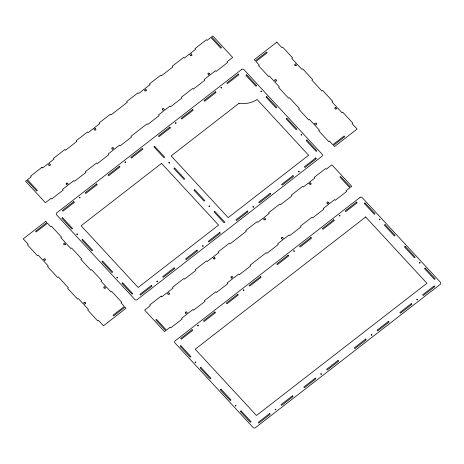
<?xml version="1.0" encoding="UTF-8"?>
<svg xmlns="http://www.w3.org/2000/svg" width="464" height="464" viewBox="0 0 464 464"><rect width="100%" height="100%" fill="white"/><g stroke="black" fill="none" stroke-linecap="round" stroke-linejoin="round"><path stroke-width="0.7" d="M79.332 197.397C79.808 199.149 80.835 196.324 79.332 197.397M76.78 234.105C77.256 235.857 78.283 233.038 76.78 234.105M124.949 162.011C125.425 163.763 126.452 160.938 124.949 162.011M116.916 277.536C117.392 279.293 118.419 276.469 116.916 277.536M175.369 122.902C175.844 124.654 176.871 121.829 175.369 122.902M168.855 162.684C169.331 164.436 170.358 161.617 168.855 162.684M156.855 281.288C157.331 283.04 158.363 280.215 156.855 281.288M220.986 87.516C221.461 89.268 222.488 86.449 220.986 87.516M208.991 206.12C209.467 207.872 210.494 205.047 208.991 206.12M202.478 245.903C202.954 247.654 203.98 244.835 202.478 245.903M197.647 325.421C198.122 327.178 199.149 324.353 197.647 325.421M195.089 362.135C195.564 363.886 196.591 361.067 195.089 362.135M260.93 91.269C261.406 93.02 262.433 90.196 260.93 91.269M252.897 206.793C253.373 208.545 254.4 205.726 252.897 206.793M243.264 290.041C243.739 291.792 244.766 288.968 243.264 290.041M235.225 405.565C235.7 407.322 236.727 404.498 235.225 405.565M301.066 134.699C301.542 136.451 302.569 133.626 301.066 134.699M298.514 171.407C298.99 173.165 300.017 170.34 298.514 171.407M293.683 250.931C294.159 252.683 295.185 249.858 293.683 250.931M275.169 409.318C275.645 411.069 276.672 408.245 275.169 409.318M339.3 215.545C339.776 217.297 340.802 214.478 339.3 215.545M320.786 373.932C321.262 375.683 322.289 372.865 320.786 373.932M379.245 219.292C379.72 221.05 380.747 218.225 379.245 219.292M371.206 334.822C371.681 336.574 372.708 333.755 371.206 334.822M419.381 262.728C419.856 264.48 420.883 261.655 419.381 262.728M416.823 299.437C417.298 301.194 418.325 298.369 416.823 299.437M42.009 167.26L30.601 176.111L31.239 176.796L27.457 179.725L37.381 190.472L36.662 191.029L26.732 180.287L25.532 181.215L45.391 202.704L51.092 198.285L51.724 198.969L63.133 190.124L62.495 189.434L67.837 185.293L66.213 184.202L66.572 183.918L66.149 183.466L66.868 182.903L67.292 183.361L67.651 183.083L68.562 184.736L73.904 180.589L74.536 181.273L85.939 172.428L85.306 171.744L96.709 162.899L97.347 163.583L108.75 154.738L108.118 154.054L113.46 149.907L111.83 148.816L112.189 148.538L111.766 148.08L112.485 147.523L112.909 147.975L113.268 147.697L114.179 149.35L119.521 145.203L120.153 145.893L131.556 137.048L130.923 136.358L147.129 123.789L147.767 124.474L159.169 115.629L158.537 114.944L163.879 110.797L162.249 109.707L162.609 109.429L162.185 108.97L162.905 108.414L163.328 108.872L163.688 108.588L164.598 110.241L169.94 106.099L170.572 106.784L181.975 97.939L181.343 97.249L192.746 88.404L193.384 89.088L204.786 80.243L204.154 79.559L209.496 75.417L208.858 74.727L208.498 75.011L207.802 73.585L208.527 73.028L208.945 73.486L209.31 73.208L210.215 74.855L215.557 70.714L216.189 71.398L227.598 62.553L226.96 61.869L232.661 57.443L212.808 35.954L211.607 36.888L221.537 47.63L220.812 48.192L210.888 37.445L207.106 40.38L206.468 39.695L195.066 48.54L195.698 49.225L190.356 53.372L190.994 54.056L191.354 53.778L192.05 55.199L191.33 55.755L190.907 55.297L190.547 55.576L189.637 53.928L184.295 58.07L183.663 57.385L172.26 66.23L172.892 66.915L161.489 75.765L160.851 75.075L149.449 83.926L150.081 84.61L144.739 88.752L146.369 89.848L146.009 90.126L146.433 90.584L145.708 91.141L145.29 90.683L144.925 90.961L144.02 89.314L138.678 93.455L138.046 92.771L126.637 101.616L127.275 102.3L111.07 114.875L110.432 114.185L99.029 123.03L99.661 123.72L94.32 127.861L94.952 128.545L95.317 128.267L96.013 129.688L95.288 130.251L94.871 129.792L94.505 130.071L93.6 128.418L88.259 132.565L87.626 131.88L76.218 140.725L76.856 141.41L65.447 150.255L64.815 149.57L53.412 158.415L54.044 159.1L48.703 163.247L50.332 164.337L49.973 164.616L50.39 165.074L49.671 165.631L49.248 165.178L48.888 165.457L47.983 163.804L42.642 167.951L42.009 167.26M45.768 221.386L23.2 238.89L28.217 244.325L27.498 244.882L37.532 255.739L38.251 255.183L42.949 260.269L44.074 258.808L44.393 259.15L44.875 258.779L45.507 259.463L45.025 259.834L45.344 260.176L43.587 260.954L48.285 266.04L47.566 266.597L57.6 277.455L58.319 276.898L68.353 287.755L67.634 288.312L77.668 299.17L78.387 298.613L83.085 303.7L84.21 302.238L84.529 302.58L85.005 302.209L85.643 302.893L85.161 303.265L85.48 303.613L83.723 304.384L88.421 309.471L87.702 310.027L97.736 320.885L98.455 320.328L103.472 325.757L126.04 308.253L124.984 307.11L113.697 315.862L113.065 315.178L124.352 306.426L121.023 302.824L121.742 302.267L111.708 291.404L110.989 291.966L106.291 286.88L105.166 288.341L104.847 287.993L104.371 288.37L103.733 287.68L104.214 287.309L103.895 286.967L105.653 286.195L100.955 281.109L101.674 280.546L91.64 269.688L90.921 270.251L80.887 259.393L81.606 258.831L71.572 247.973L70.853 248.53L66.155 243.449L65.436 244.006L65.749 244.348L64.235 244.934L63.597 244.25L64.078 243.878L63.765 243.536L65.523 242.759L60.819 237.672L61.538 237.116L51.504 226.258L50.785 226.815L47.461 223.219L36.175 231.971L35.542 231.281L46.823 222.529L45.768 221.386M241.674 69.426L56.805 212.825A1.607 1.467 12.5 0 0 56.66 214.902L134.821 299.477A1.607 1.467 12.5 0 0 137.077 299.692L321.946 156.293A1.607 1.467 12.5 0 0 322.091 154.216L243.936 69.641A1.607 1.467 12.5 0 0 241.674 69.426M276.811 42.172L254.243 59.682L255.299 60.825L266.585 52.072L267.218 52.757L255.937 61.509L259.26 65.111L258.541 65.668L268.575 76.525L269.294 75.968L273.998 81.055L275.117 79.593L275.436 79.936L275.918 79.564L276.55 80.249L276.068 80.62L276.387 80.962L274.63 81.739L279.328 86.826L278.609 87.383L288.643 98.24L289.362 97.684L299.396 108.541L298.677 109.098L308.711 119.956L309.43 119.399L314.134 124.485L314.853 123.929L314.534 123.586L316.054 122.995L316.686 123.679L316.204 124.056L316.523 124.398L314.766 125.17L319.464 130.256L318.745 130.813L328.779 141.677L329.498 141.114L332.827 144.716L344.108 135.964L344.746 136.648L333.459 145.4L334.515 146.543L357.083 129.038L352.066 123.61L352.791 123.053L342.757 112.195L342.032 112.752L337.334 107.665L336.209 109.127L335.895 108.785L335.414 109.156L334.782 108.472L335.257 108.095L334.944 107.752L336.702 106.981L331.998 101.894L332.723 101.332L322.689 90.474L321.964 91.037L311.93 80.179L312.655 79.617L302.621 68.759L301.896 69.322L297.198 64.235L296.073 65.691L295.759 65.349L295.278 65.726L294.646 65.035L295.121 64.664L294.808 64.322L296.566 63.545L291.862 58.458L292.587 57.901L282.553 47.044L281.828 47.601L276.811 42.172M73.77 201.631L62.362 210.476L63 211.166L74.402 202.316L73.77 201.631M96.576 183.941L85.173 192.786L85.805 193.471L97.208 184.626L96.576 183.941M119.387 166.245L107.979 175.096L108.617 175.781L120.019 166.936L119.387 166.245M142.193 148.555L130.79 157.4L131.422 158.085L142.831 149.24L142.193 148.555M169.807 127.136L158.398 135.987L159.036 136.671L170.439 127.826L169.807 127.136M192.612 109.446L181.209 118.291L181.842 118.981L193.25 110.13L192.612 109.446M215.424 91.756L204.021 100.601L204.653 101.285L216.056 92.44L215.424 91.756M238.229 74.06L226.826 82.911L227.459 83.595L238.867 74.75L238.229 74.06M62.541 217.697L61.822 218.254L71.856 229.112L72.575 228.555L62.541 217.697M154.616 146.276L153.897 146.833L163.931 157.696L164.65 157.134L154.616 146.276M246.691 74.855L245.972 75.417L256.006 86.275L256.725 85.712L246.691 74.855M161.547 163.369L81.119 225.753L138.156 287.477L218.585 225.086L161.547 163.369M239.024 103.269L171.152 155.916L228.189 217.639L308.618 155.249L257.097 99.493C251.882 103.031 245.195 104.255 239.024 103.269M82.609 239.412L81.89 239.969L91.924 250.833L92.643 250.27L82.609 239.412M174.684 167.991L173.965 168.554L183.999 179.411L184.718 178.849L174.684 167.991M266.759 96.576L266.04 97.133L276.074 107.99L276.793 107.433L266.759 96.576M102.677 261.128L101.958 261.69L111.992 272.548L112.711 271.985L102.677 261.128M194.752 189.706L194.033 190.269L204.067 201.127L204.786 200.57L194.752 189.706M286.827 118.291L286.108 118.848L296.142 129.705L296.861 129.149L286.827 118.291M122.745 282.843L122.026 283.405L132.06 294.263L132.779 293.706L122.745 282.843M214.82 211.427L214.101 211.984L224.135 222.842L224.854 222.285L214.82 211.427M306.895 140.006L306.176 140.563L316.21 151.421L316.929 150.864L306.895 140.006M151.293 285.522L139.89 294.373L140.522 295.058L151.925 286.213L151.293 285.522M174.104 267.832L162.696 276.677L163.334 277.362L174.737 268.517L174.104 267.832M196.91 250.142L185.507 258.987L186.139 259.672L197.542 250.827L196.91 250.142M219.721 232.447L208.313 241.292L208.951 241.982L220.354 233.137L219.721 232.447M247.329 211.033L235.927 219.878L236.559 220.562L247.962 211.717L247.329 211.033M270.141 193.337L258.732 202.188L259.37 202.872L270.773 194.027L270.141 193.337M292.946 175.647L281.544 184.492L282.176 185.177L293.584 176.332L292.946 175.647M315.758 157.957L304.355 166.802L304.987 167.487L316.39 158.642L315.758 157.957M161.112 296.148L149.704 304.993L150.342 305.677L144.635 310.103L164.494 331.592L165.694 330.658L155.765 319.916L156.484 319.354L166.414 330.101L170.195 327.166L170.827 327.851L182.236 319.006L181.598 318.321L186.94 314.174L185.316 313.084L185.675 312.806L185.252 312.347L185.971 311.791L186.395 312.249L186.754 311.97L187.665 313.618L193.007 309.476L193.639 310.161L205.042 301.316L204.409 300.631L215.812 291.781L216.444 292.471L227.853 283.62L227.215 282.936L232.563 278.794L230.933 277.698L231.292 277.42L230.869 276.962L231.588 276.405L232.012 276.863L232.371 276.585L233.282 278.232L238.624 274.091L239.256 274.775L250.659 265.93L250.026 265.246L266.232 252.671L266.87 253.361L278.272 244.516L277.64 243.826L282.982 239.685L281.352 238.595L281.712 238.31L281.288 237.858L282.008 237.295L282.431 237.754L282.791 237.475L283.701 239.128L289.043 234.981L289.675 235.666L301.078 226.821L300.446 226.136L311.849 217.291L312.487 217.976L323.889 209.131L323.257 208.446L328.599 204.299L326.969 203.209L327.329 202.93L326.905 202.472L327.63 201.915L329.046 202.774L328.686 203.058L329.318 203.742L334.66 199.595L335.292 200.286L346.695 191.435L346.063 190.75L349.844 187.821L339.915 177.074L340.64 176.517L350.564 187.259L351.764 186.331L331.911 164.842L326.209 169.261L325.571 168.577L314.169 177.422L314.801 178.112L309.459 182.253L311.089 183.344L310.729 183.628L311.153 184.08L310.433 184.643L309.012 183.779L309.372 183.5L308.74 182.81L303.398 186.957L302.766 186.273L291.363 195.118L291.995 195.802L280.592 204.647L279.954 203.963L268.552 212.808L269.184 213.492L263.842 217.639L265.472 218.73L265.112 219.008L265.536 219.466L264.811 220.023L264.393 219.571L264.028 219.849L263.123 218.196L257.781 222.343L257.149 221.653L245.74 230.498L246.378 231.188L230.173 243.757L229.535 243.072L218.132 251.917L218.764 252.602L213.423 256.749L215.052 257.839L214.693 258.117L215.116 258.576L214.391 259.132L213.974 258.674L213.608 258.958L212.703 257.305L207.362 261.447L206.729 260.762L195.321 269.607L195.959 270.297L184.55 279.142L183.918 278.458L172.515 287.303L173.147 287.987L167.806 292.129L169.435 293.225L169.076 293.503L169.493 293.961L168.774 294.518L168.351 294.06L167.991 294.338L167.086 292.691L161.745 296.832L161.112 296.148M359.989 197.455L175.119 340.854A1.607 1.467 12.5 0 0 174.974 342.931L253.129 427.506A1.607 1.467 12.5 0 0 255.391 427.721L440.261 284.322A1.607 1.467 12.5 0 0 440.406 282.245L362.245 197.67A1.607 1.467 12.5 0 0 359.989 197.455M192.079 329.66L180.676 338.505L181.308 339.19L192.711 330.345L192.079 329.66M214.89 311.97L203.481 320.815L204.119 321.5L215.522 312.655L214.89 311.97M237.696 294.275L226.293 303.125L226.925 303.81L238.334 294.965L237.696 294.275M260.507 276.585L249.104 285.43L249.736 286.114L261.139 277.269L260.507 276.585M288.115 255.165L276.712 264.016L277.344 264.7L288.753 255.855L288.115 255.165M310.926 237.475L299.524 246.32L300.156 247.01L311.559 238.16L310.926 237.475M333.732 219.785L322.329 228.63L322.961 229.315L334.37 220.47L333.732 219.785M356.543 202.089L345.141 210.94L345.773 211.625L357.176 202.78L356.543 202.089M180.856 345.726L180.136 346.283L190.17 357.141L190.89 356.584L180.856 345.726M365.006 202.884L364.286 203.447L374.32 214.304L375.04 213.742L365.006 202.884M365.673 216.99L195.205 349.212L256.464 415.506L426.932 283.278L365.673 216.99M200.924 367.442L200.204 367.998L210.238 378.862L210.958 378.299L200.924 367.442M385.074 224.599L384.354 225.162L394.388 236.019L395.108 235.463L385.074 224.599M220.992 389.157L220.272 389.719L230.306 400.577L231.026 400.014L220.992 389.157M405.142 246.32L404.422 246.877L414.456 257.735L415.176 257.178L405.142 246.32M241.06 410.872L240.34 411.435L250.374 422.292L251.094 421.735L241.06 410.872M425.21 268.035L424.49 268.592L434.524 279.45L435.244 278.893L425.21 268.035M269.607 413.552L258.199 422.402L258.837 423.087L270.239 414.242L269.607 413.552M292.413 395.862L281.01 404.707L281.642 405.391L293.045 396.546L292.413 395.862M315.224 378.172L303.816 387.017L304.454 387.701L315.856 378.856L315.224 378.172M338.03 360.476L326.627 369.321L327.259 370.011L338.668 361.166L338.03 360.476M365.644 339.062L354.235 347.907L354.873 348.592L366.276 339.747L365.644 339.062M388.449 321.366L377.046 330.217L377.679 330.902L389.087 322.057L388.449 321.366M411.261 303.676L399.858 312.521L400.49 313.206L411.893 304.361L411.261 303.676M434.066 285.986L422.663 294.831L423.296 295.516L434.704 286.671L434.066 285.986"/></g></svg>
